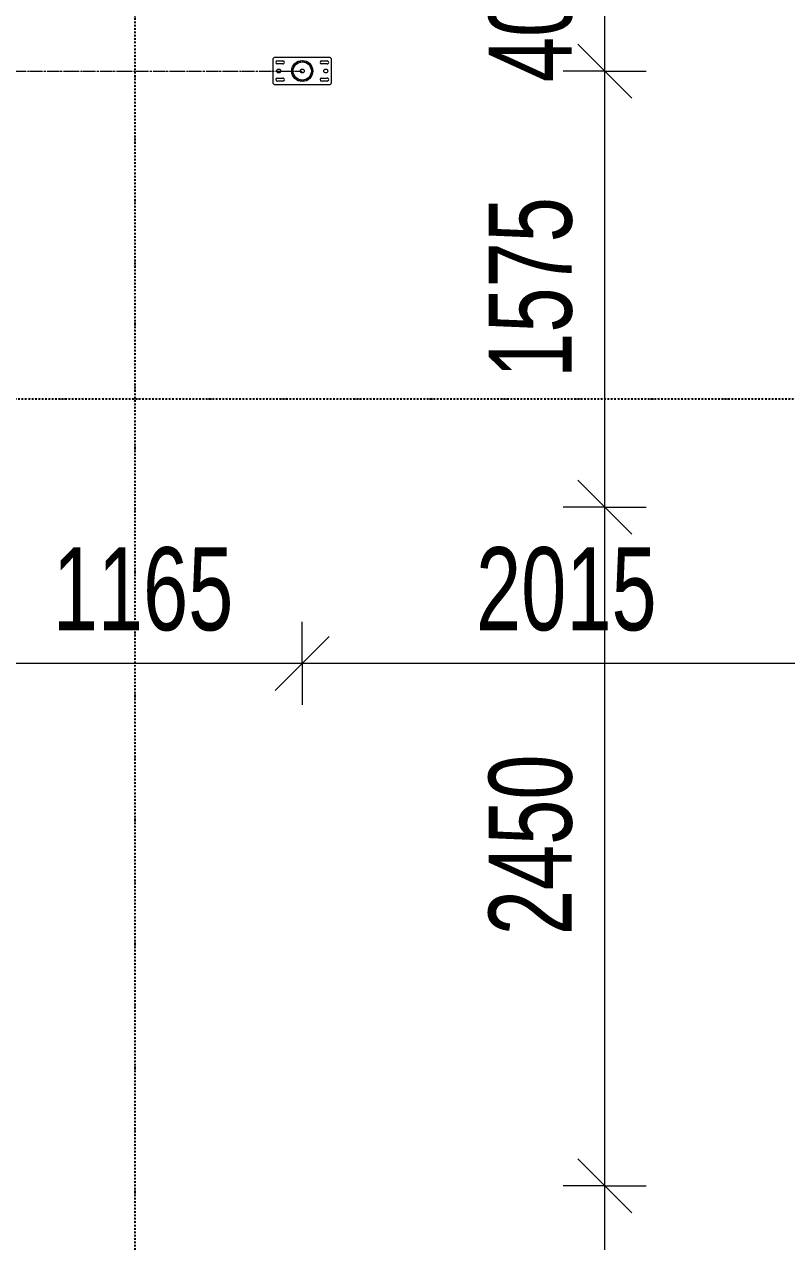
# Model space of a CAD drawing. Header units: millimetres. Extents: x 2179 to 44859, y 3478 to 159868.
# Drawn here: x 34670 to 37425, y 143947 to 148342 of the extents above; entities that cross this region are included whole.
import ezdxf

# ---------------------------------------------------------------- set-up
doc = ezdxf.new("R2010")
doc.units = ezdxf.units.MM
doc.linetypes.add('1_Čerchovaná 6_0mm', pattern=[12, 6, -3, 0, -3])
doc.linetypes.add('IMPORT-PHANTOM2', pattern=[14.732, 8.128, -1.524, 1.016, -1.524, 1.016, -1.524])
for name, color, linetype, lineweight in [('0-1', 7, 'IMPORT-PHANTOM2', 9), ('0-2', 7, 'Continuous', 9), ('2966-1_navrh dispozice stroju-HK_dwg-1', 7, 'Continuous', 9), ('A-ANNO-DIMS', 7, 'Continuous', 9), ('A-ANNO-DIMS-150', 7, 'Continuous', 9)]:
    doc.layers.add(name, color=color, linetype=linetype, lineweight=lineweight)
doc.layers.add('S-GRID-1', color=9, linetype='1_Čerchovaná 6_0mm', lineweight=25, true_color=0x808080)
doc.styles.add('Arial_1', font='arial.ttf', dxfattribs={"width": 0.7, "height": 300})
doc.dimstyles.new('Vnitřní_-_průhledné', dxfattribs={"dimscale": 304.8, "dimtxt": 306.07782, "dimasz": 0.639764, "dimexe": 0.492126, "dimexo": 0.0625, "dimgap": 0.098425, "dimtad": 1, "dimdec": 0, "dimrnd": 5, "dimzin": 0, "dimdsep": 46, "dimtxsty": 'Arial_1', "dimblk1": 'OBLIQUE', "dimblk2": 'OBLIQUE', "dimsah": 1, "dimcen": 0.09, "dimdle": 0.492126, "dimazin": 0, "dimtfac": 1, "dimtdec": 4, "dimtix": 1, "dimtmove": 0, "dimatfit": 3, "dimfxl": 0.492126, "dimfxlon": 1, "dimtvp": 1, "dimtolj": 1, "dimtzin": 0, "dimarcsym": 2})
doc.dimstyles.new('Vnitřní_-_průhledné_1', dxfattribs={"dimscale": 304.8, "dimtxt": 306.07782, "dimasz": 0.639764, "dimexe": 0.492126, "dimexo": 0.0625, "dimgap": 0.098425, "dimtad": 1, "dimdec": 0, "dimrnd": 5, "dimzin": 0, "dimdsep": 46, "dimtxsty": 'Arial_1', "dimblk1": 'OBLIQUE', "dimblk2": 'OBLIQUE', "dimsah": 1, "dimcen": 0.09, "dimdle": 0.492126, "dimazin": 0, "dimtfac": 1, "dimtdec": 4, "dimtix": 1, "dimtmove": 2, "dimatfit": 3, "dimfxl": 0.492126, "dimfxlon": 1, "dimtvp": 1, "dimtolj": 1, "dimtzin": 0, "dimarcsym": 2})

# ---------------------------------------------------------------- blocks, each defined once
blk = doc.blocks.new('2966-1_navrh dispozice stroju-HK_dwg__X1497-903072-1NP _ stroje - KOTVÍCÍ BODY')
at = {"layer": '0-2'}
for p, q in [((-25151, 19554.6), (-25154.7, 19558.3)), ((-25144.7, 19557.3), (-25148.7, 19561.3)), ((-25137.2, 19558.7), (-25141.7, 19563.3)), ((-25127.5, 19558), (-25133.3, 19563.8)), ((-25099.3, 19538.8), (-25122.1, 19561.6)), ((-25166.2, 19515.8), (-25172.5, 19522.2)), ((-25167.8, 19526.5), (-25172.4, 19531.1)), ((-25166.7, 19534.3), (-25170.7, 19538.3)), ((-25164.2, 19540.8), (-25167.9, 19544.5)), ((-25160.7, 19546.3), (-25164.2, 19549.8)), ((-25156.3, 19550.9), (-25159.8, 19554.4)), ((-25099.6, 19512.1), (-25103.6, 19516.1)), ((-25097.1, 19527.6), (-25102.8, 19533.3)), ((-25097.6, 19519.1), (-25102.1, 19523.7)), ((-25150.9, 19491.6), (-25169.2, 19509.9)), ((-25138.6, 19488.3), (-25145, 19494.7)), ((-25129.8, 19488.5), (-25134.3, 19493)), ((-25122.5, 19490.2), (-25126.5, 19494.2)), ((-25116.4, 19493), (-25120, 19496.7)), ((-25111, 19496.6), (-25114.6, 19500.2)), ((-25106.4, 19501), (-25110, 19504.6)), ((-25102.6, 19506.2), (-25106.3, 19509.8))]:
    blk.add_line(p, q, dxfattribs=at)
blk = doc.blocks.new('2966-1_navrh dispozice stroju-HK_dwg-867852-1NP _ stroje - KOTVÍCÍ BODY')
at = {"layer": '0-1', "flags": 128}
blk.add_lwpolyline([(-12082, 28687.7), (-4082.9, 23879.4), (-4858.3, 22595.4), (-12854.8, 27402.1), (-12082, 28687.7), (-11482.8, 29684.5)], dxfattribs=at)
at = {"layer": '0-2'}
for p, q in [((-11478.1, 29763.3), (-11467.8, 29780.5)), ((-11458.3, 29774.8), (-11468.6, 29757.6)), ((-11424.9, 29731.4), (-11414.6, 29748.5)), ((-11405.2, 29742.8), (-11415.5, 29725.7)), ((-11560.5, 29626.2), (-11550.2, 29643.3)), ((-11540.8, 29637.7), (-11551.1, 29620.5)), ((-11507.4, 29594.2), (-11497, 29611.4)), ((-11487.6, 29605.7), (-11497.9, 29588.6))]:
    blk.add_line(p, q, dxfattribs=at)
at = {"layer": '0-2', "flags": 128}
blk.add_lwpolyline([(-11474.2, 29796), (-11467.3, 29797.7), (-11390.2, 29751.3), (-11388.5, 29744.5), (-11491.5, 29573), (-11498.4, 29571.3), (-11575.5, 29617.7), (-11577.2, 29624.6)], close=True, dxfattribs=at)
at = {"layer": '0-2'}
for centre, radius in [((-11439, 29757.4), 7), ((-11482.8, 29684.5), 38), ((-11482.8, 29684.5), 33), ((-11482.8, 29684.5), 7), ((-11526.6, 29611.7), 7)]:
    blk.add_circle(centre, radius, dxfattribs=at)
for centre, start, end in [((-11473.3, 29760.5), 148.9896, 328.9896), ((-11463, 29777.6), 328.9896, 148.9896), ((-11420.2, 29728.5), 148.9896, 328.9896), ((-11409.9, 29745.7), 328.9896, 148.9896), ((-11555.8, 29623.3), 148.9896, 328.9896), ((-11545.5, 29640.5), 328.9896, 148.9896), ((-11502.6, 29591.4), 148.9896, 328.9896), ((-11492.3, 29608.5), 328.9896, 148.9896)]:
    blk.add_arc(centre, 5.5, start, end, dxfattribs=at)
at = {"rotation": 328.989640494807}
blk.add_blockref('2966-1_navrh dispozice stroju-HK_dwg__X1497-903072-1NP _ stroje - KOTVÍCÍ BODY', (0, 0), dxfattribs=at)
blk = doc.blocks.new('DIMBLOCK73-1NP _ stroje - KOTVÍCÍ BODY')
at = {"layer": 'A-ANNO-DIMS-150', "lineweight": 18}
for p, q in [((36767.4, 144148.4), (36669.9, 144245.9)), ((36767.4, 144148.4), (36864.9, 144050.9)), ((36767.4, 140418.4), (36669.9, 140515.9)), ((36767.4, 140418.4), (36864.9, 140320.9))]:
    blk.add_line(p, q, dxfattribs=at)
at = {"layer": 'A-ANNO-DIMS-150'}
for p, q in [((36767.4, 144148.4), (36617.4, 144148.4)), ((36767.4, 140418.4), (36767.4, 144148.4)), ((36767.4, 144148.4), (36917.4, 144148.4)), ((36767.4, 140418.4), (36617.4, 140418.4)), ((36767.4, 140418.4), (36917.4, 140418.4))]:
    blk.add_line(p, q, dxfattribs=at)
at = {"layer": 'A-ANNO-DIMS-150', "color": 0, "insert": (36348, 141963.2), "char_height": 300, "width": 768.491, "attachment_point": 1, "rotation": 90, "line_spacing_factor": 0.941778, "style": 'Arial_1'}
blk.add_mtext('3730', dxfattribs=at)
blk = doc.blocks.new('_Oblique')
at = {"color": 0, "linetype": 'ByBlock', "lineweight": -2}
blk.add_line((-0.5, -0.5), (0.5, 0.5), dxfattribs=at)
blk = doc.blocks.new('DIMBLOCK74-1NP _ stroje - KOTVÍCÍ BODY')
at = {"layer": 'A-ANNO-DIMS-150', "lineweight": 18}
for p, q in [((36767.4, 146598.4), (36669.9, 146695.9)), ((36767.4, 146598.4), (36864.9, 146500.9)), ((36767.4, 144148.4), (36669.9, 144245.9)), ((36767.4, 144148.4), (36864.9, 144050.9))]:
    blk.add_line(p, q, dxfattribs=at)
at = {"layer": 'A-ANNO-DIMS-150'}
for p, q in [((36767.4, 146598.4), (36617.4, 146598.4)), ((36767.4, 144148.4), (36767.4, 146598.4)), ((36767.4, 146598.4), (36917.4, 146598.4)), ((36767.4, 144148.4), (36617.4, 144148.4)), ((36767.4, 144148.4), (36917.4, 144148.4))]:
    blk.add_line(p, q, dxfattribs=at)
at = {"layer": 'A-ANNO-DIMS-150', "color": 0, "insert": (36348, 145053.2), "char_height": 300, "width": 768.491, "attachment_point": 1, "rotation": 90, "line_spacing_factor": 0.941778, "style": 'Arial_1'}
blk.add_mtext('2450', dxfattribs=at)
blk = doc.blocks.new('DIMBLOCK75-1NP _ stroje - KOTVÍCÍ BODY')
at = {"layer": 'A-ANNO-DIMS-150', "lineweight": 18}
for p, q in [((36767.4, 148173.4), (36669.9, 148270.9)), ((36767.4, 148173.4), (36864.9, 148075.9)), ((36767.4, 146598.4), (36669.9, 146695.9)), ((36767.4, 146598.4), (36864.9, 146500.9))]:
    blk.add_line(p, q, dxfattribs=at)
at = {"layer": 'A-ANNO-DIMS-150'}
for p, q in [((36767.4, 148173.4), (36617.4, 148173.4)), ((36767.4, 146598.4), (36767.4, 148173.4)), ((36767.4, 148173.4), (36917.4, 148173.4)), ((36767.4, 146598.4), (36617.4, 146598.4)), ((36767.4, 146598.4), (36917.4, 146598.4))]:
    blk.add_line(p, q, dxfattribs=at)
at = {"layer": 'A-ANNO-DIMS-150', "color": 0, "insert": (36348, 147065.7), "char_height": 300, "width": 768.491, "attachment_point": 1, "rotation": 90, "line_spacing_factor": 0.941778, "style": 'Arial_1'}
blk.add_mtext('1575', dxfattribs=at)
blk = doc.blocks.new('DIMBLOCK76-1NP _ stroje - KOTVÍCÍ BODY')
at = {"layer": 'A-ANNO-DIMS-150', "lineweight": 18}
for p, q in [((36767.4, 148573.4), (36669.9, 148670.9)), ((36767.4, 148573.4), (36864.9, 148475.9)), ((36767.4, 148173.4), (36669.9, 148270.9)), ((36767.4, 148173.4), (36864.9, 148075.9))]:
    blk.add_line(p, q, dxfattribs=at)
at = {"layer": 'A-ANNO-DIMS-150'}
for p, q in [((36767.4, 148573.4), (36617.4, 148573.4)), ((36767.4, 148173.4), (36767.4, 148573.4)), ((36767.4, 148573.4), (36917.4, 148573.4)), ((36767.4, 148173.4), (36617.4, 148173.4)), ((36767.4, 148173.4), (36917.4, 148173.4))]:
    blk.add_line(p, q, dxfattribs=at)
at = {"layer": 'A-ANNO-DIMS-150', "color": 0, "insert": (36348, 148133.2), "char_height": 300, "width": 576.368, "attachment_point": 1, "rotation": 90, "line_spacing_factor": 0.941778, "style": 'Arial_1'}
blk.add_mtext('400', dxfattribs=at)
blk = doc.blocks.new('DIMBLOCK81-1NP _ stroje - KOTVÍCÍ BODY')
at = {"layer": 'A-ANNO-DIMS-150'}
for p, q in [((35674.3, 146034.6), (35674.3, 146184.6)), ((37689.8, 146034.6), (37689.8, 146184.6)), ((37839.8, 146034.6), (35674.3, 146034.6)), ((35674.3, 146034.6), (35674.3, 145884.6)), ((37689.8, 146034.6), (37689.8, 145884.6))]:
    blk.add_line(p, q, dxfattribs=at)
at = {"layer": 'A-ANNO-DIMS-150', "lineweight": 18}
for p, q in [((35674.3, 146034.6), (35771.8, 146132.1)), ((37689.8, 146034.6), (37787.3, 146132.1)), ((35674.3, 146034.6), (35576.8, 145937.1)), ((37689.8, 146034.6), (37592.3, 145937.1))]:
    blk.add_line(p, q, dxfattribs=at)
at = {"layer": 'A-ANNO-DIMS-150', "color": 0, "insert": (36302.3, 146454), "char_height": 300, "width": 768.491, "attachment_point": 1, "line_spacing_factor": 0.941778, "style": 'Arial_1'}
blk.add_mtext('2015', dxfattribs=at)
blk = doc.blocks.new('DIMBLOCK82-1NP _ stroje - KOTVÍCÍ BODY')
at = {"layer": 'A-ANNO-DIMS-150'}
for p, q in [((34511.3, 146034.6), (34511.3, 146184.6)), ((35674.3, 146034.6), (35674.3, 146184.6)), ((35674.3, 146034.6), (34511.3, 146034.6)), ((34511.3, 146034.6), (34511.3, 145884.6)), ((35674.3, 146034.6), (35674.3, 145884.6))]:
    blk.add_line(p, q, dxfattribs=at)
at = {"layer": 'A-ANNO-DIMS-150', "lineweight": 18}
for p, q in [((34511.3, 146034.6), (34608.8, 146132.1)), ((35674.3, 146034.6), (35771.8, 146132.1)), ((34511.3, 146034.6), (34413.8, 145937.1)), ((35674.3, 146034.6), (35576.8, 145937.1))]:
    blk.add_line(p, q, dxfattribs=at)
at = {"layer": 'A-ANNO-DIMS-150', "color": 0, "insert": (34772.6, 146454), "char_height": 300, "width": 768.491, "attachment_point": 1, "line_spacing_factor": 0.941778, "style": 'Arial_1'}
blk.add_mtext('1165', dxfattribs=at)

msp = doc.modelspace()

# ---------------------------------------------------------------- linework, layer by layer
at = {"layer": 'S-GRID-1'}
for p, q in [((35069.8, 158068.3), (35069.8, 120650.8)), ((15251.9, 146990.4), (41989.2, 146990.4))]:
    msp.add_line(p, q, dxfattribs=at)

# ---------------------------------------------------------------- block references
at = {"layer": '2966-1_navrh dispozice stroju-HK_dwg-1', "rotation": 301.0103595051954}
msp.add_blockref('2966-1_navrh dispozice stroju-HK_dwg-867852-1NP _ stroje - KOTVÍCÍ BODY', (16148.3, 123038.5), dxfattribs=at)

# ---------------------------------------------------------------- dimensions: what is measured, and where the dimension line sits
at = {"layer": 'A-ANNO-DIMS'}
for base, p1, p2, angle, override, picture, middle in [((36767.4, 148573.4), (36617.4, 148173.4), (36617.4, 148573.4), 90, {"dimpost": '<>', "dimfxl": 400}, 'DIMBLOCK76-1NP _ stroje - KOTVÍCÍ BODY', (36584.3, 148373.4)), ((36767.4, 148173.4), (36617.4, 146598.4), (36617.4, 148173.4), 90, {"dimpost": '<>', "dimfxl": 1575}, 'DIMBLOCK75-1NP _ stroje - KOTVÍCÍ BODY', (36584.3, 147385.9)), ((36767.4, 146598.4), (36617.4, 144148.4), (36617.4, 146598.4), 90, {"dimpost": '<>', "dimfxl": 2450}, 'DIMBLOCK74-1NP _ stroje - KOTVÍCÍ BODY', (36584.3, 145373.4)), ((34511.3, 146034.6), (35674.3, 146184.6), (34511.3, 145884.6), 0, {"dimpost": '<>', "dimfxl": 1201.06994}, 'DIMBLOCK82-1NP _ stroje - KOTVÍCÍ BODY', (35092.8, 146217.7)), ((36767.4, 144148.4), (36617.4, 140418.4), (36617.4, 144148.4), 90, {"dimpost": '<>', "dimfxl": 3730}, 'DIMBLOCK73-1NP _ stroje - KOTVÍCÍ BODY', (36584.2, 142283.4))]:
    dim = msp.add_linear_dim(base=base, p1=p1, p2=p2, angle=angle, dimstyle='Vnitřní_-_průhledné', override=override, dxfattribs=at)
    dim.commit()
    dim.dimension.update_dxf_attribs({"geometry": picture, "text_midpoint": middle})
dim = msp.add_linear_dim(base=(35674.2795599, 146034.5553101), p1=(37689.7795599, 145884.5553101), p2=(35674.2795599, 146184.5553101), angle=0, dimstyle='Vnitřní_-_průhledné_1', override={"dimpost": '<>', "dimfxl": 2037.704652}, dxfattribs=at)
dim.commit()
dim.dimension.update_dxf_attribs({"geometry": 'DIMBLOCK81-1NP _ stroje - KOTVÍCÍ BODY', "text_midpoint": (36686.5803867, 146254.0242114), "dimtype": 160})

doc.saveas('drawing.dxf')
